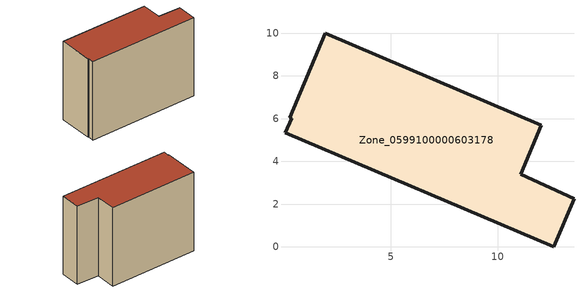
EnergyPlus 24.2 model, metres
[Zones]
Zone_0599100000603178
 floor ground (C_G): 0.05,5.35 0.38,6.02 0.28,6.04 1.93,10 12.03,5.69 11.08,3.4 13.56,2.25 12.62,0 z0
 wall outside (C_F): 11.08,3.4 12.03,5.69 1.93,10 0.28,6.04 0.38,6.02 0.05,5.35 12.62,0 13.56,2.25 11.08,3.4 z0:10.04
 roof outside (C_R): 0.38,6.02 0.05,5.35 12.62,0 13.56,2.25 11.08,3.4 12.03,5.69 1.93,10 0.28,6.04 z10.04
[BUILDING]
Pand.0599100000603178: North Axis=0; Terrain=City; Loads Convergence Tolerance Value=0.04; Temperature Convergence Tolerance Value=0.4; Solar Distribution=FullExterior; Maximum Number of Warmup Days=25; Minimum Number of Warmup Days=1
[Site:Location]
Rotterdam.The.Hague.AP_ZH_NLD Design_Conditions: Latitude=51.96; Longitude=4.45; Time Zone=1; Elevation=-4.5
[SITE:GROUNDTEMPERATURE:BUILDINGSURFACE]
18, 18, 18, 18, 18, 18, 18, 18, 18, 18, 18, 18
[MATERIAL] Thermal Absorptance=0.9; Solar Absorptance=0.7; Visible Absorptance=0.7
Name | Roughness | Thickness | Conductivity | Density | Specific Heat
G.TI.1946 | MediumSmooth | 0.15 | 1 | 540 | 1210
F.TI.1946 | Rough | 0.3 | 0.857143 | 1920 | 840
R.TI.1946 | MediumRough | 0.2 | 0.1 | 1500 | 1000
[CONSTRUCTION]
C_G: G.TI.1946
C_F: F.TI.1946
C_R: R.TI.1946
[ZONE]
Zone_0599100000603178: Type=1; Multiplier=1; Ceiling Height=Autocalculate; Volume=Autocalculate; Floor Area=autocalculate; Part of Total Floor Area=Yes
[ZONEINFILTRATION:DESIGNFLOWRATE]
Infil_Zone_0599100000603178: Zone or ZoneList or Space or SpaceList=Zone_0599100000603178; Schedule=AlwaysOn; Design Flow Rate Calculation Method=Flow/Area; Flow Rate per Floor Area=0.003; Constant Term Coefficient=1; Temperature Term Coefficient=0; Velocity Term Coefficient=0; Velocity Squared Term Coefficient=0
[HVACTEMPLATE:ZONE:IDEALLOADSAIRSYSTEM]
Zone_0599100000603178: Maximum Heating Supply Air Temperature=50; Minimum Cooling Supply Air Temperature=13; Maximum Heating Supply Air Humidity Ratio=0.0156; Minimum Cooling Supply Air Humidity Ratio=0.0077; Heating Limit=NoLimit; Cooling Limit=NoLimit; Dehumidification Control Type=ConstantSensibleHeatRatio; Cooling Sensible Heat Ratio=0.7; Dehumidification Setpoint=60; Humidification Control Type=None; Humidification Setpoint=30; Outdoor Air Method=None; Outdoor Air Flow Rate per Person=0.00944; Outdoor Air Flow Rate per Zone Floor Area=0; Outdoor Air Flow Rate per Zone=0; Demand Controlled Ventilation Type=None; Outdoor Air Economizer Type=NoEconomizer; Heat Recovery Type=None; Sensible Heat Recovery Effectiveness=0.7; Latent Heat Recovery Effectiveness=0.65
[ZONECONTROL:THERMOSTAT]
ThermostatControl_Zone_0599100000603178: Zone or ZoneList=Zone_0599100000603178; Control Type Schedule=DualSetpointControlType; Control 1=Thermostat_Zone_0599100000603178; Temperature Difference Between Cutout And Setpoint=0
[THERMOSTATSETPOINT:DUALSETPOINT]
Thermostat_Zone_0599100000603178: Heating Setpoint Temperature Schedule=HeatingSetpoint_Zone_0599100000603178; Cooling Setpoint Temperature Schedule=CoolingSetpoint_Zone_0599100000603178
[SCHEDULE:COMPACT]
HeatingSetpoint_Zone_0599100000603178: Through: 12/31, For: AllDays, Until: 24:00, 21
CoolingSetpoint_Zone_0599100000603178: Through: 12/31, For: AllDays, Until: 24:00, 24
DualSetpointControlType: Through: 12/31, For: AllDays, Until: 24:00, 4
AlwaysOn: Through: 12/31, For: AllDays, Until: 24:00, 1
